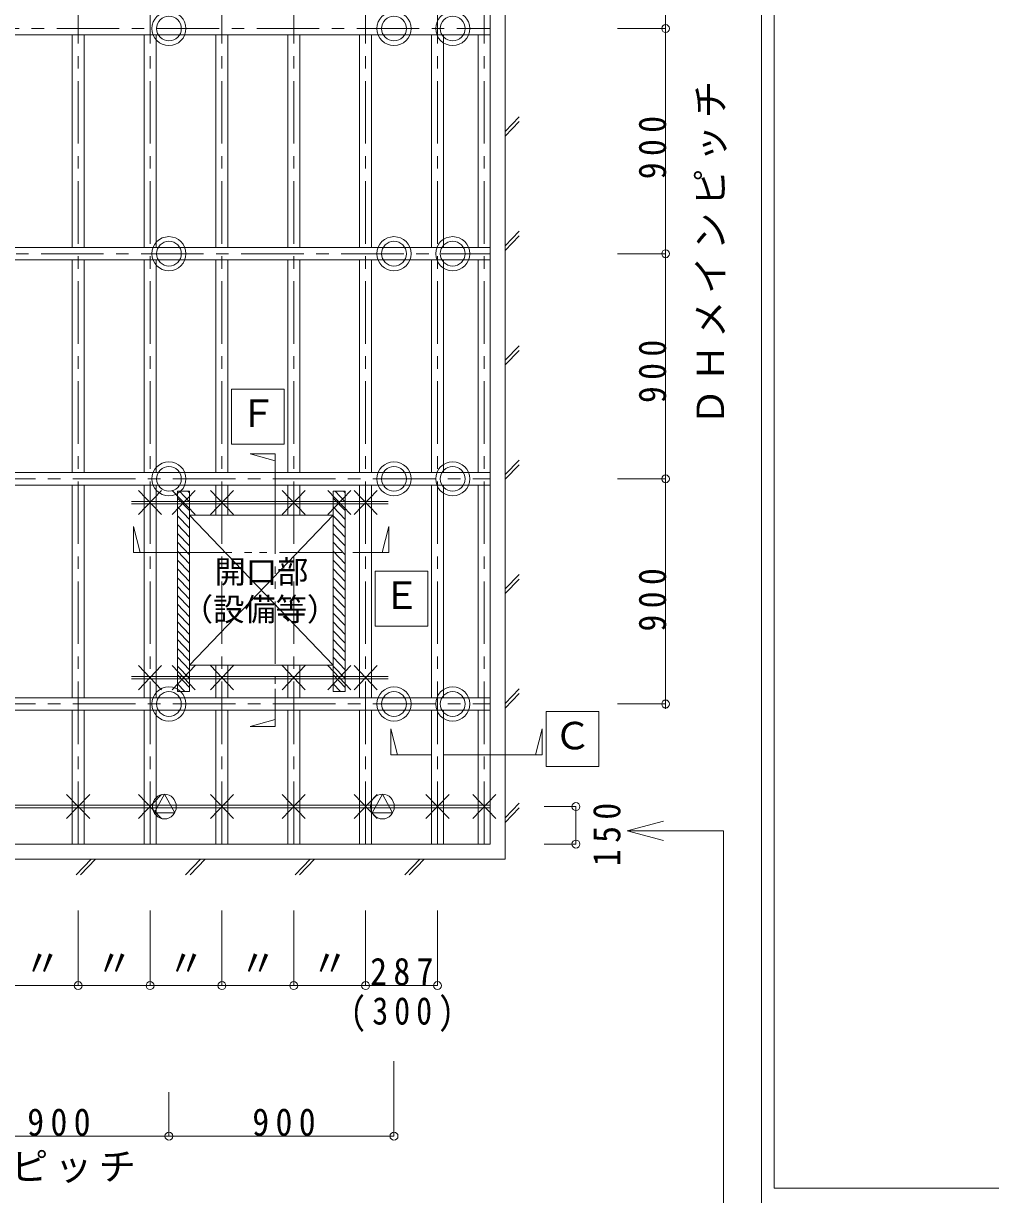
# Model space of a CAD drawing. Units: millimetres on the paper, enlarged 10 times, with parts at other scales. Extents: x -2077 to 2023, y -1433 to 1417.
# Drawn here: x -1278 to -504, y -162 to 774 of the extents above; entities that cross this region are included whole.
import ezdxf
from ezdxf.enums import TextEntityAlignment as Align

# ---------------------------------------------------------------- set-up
doc = ezdxf.new("R2010")
doc.units = ezdxf.units.MM
doc.header["$LTSCALE"] = 10
doc.linetypes.add('CHAIN1', pattern=[8, 5, -1, 1, -1])
doc.linetypes.add('DOUBLE_CHAIN1', pattern=[8.8, 5, -1, 0.6, -0.6, 0.6, -1])
for name, color, linetype, lineweight in [('0-0_基本', 7, 'Continuous', 9), ('0-1_軸組', 7, 'Continuous', 9), ('0-2_インサート', 7, 'Continuous', 9), ('0-3_文字', 7, 'Continuous', 9), ('0-5_仕上', 7, 'Continuous', 9), ('F-1_レイアウト', 7, 'Continuous', 9)]:
    doc.layers.add(name, color=color, linetype=linetype, lineweight=lineweight)
doc.styles.add('ＭＳ ゴシック', font='')
doc.styles.get('ＭＳ ゴシック').set_extended_font_data('MS Gothic')

msp = doc.modelspace()

# ---------------------------------------------------------------- linework, layer by layer
at = {"layer": '0-0_基本', "color": 4, "linetype": 'CHAIN1'}
for p, q in [((-1234.02, 1048.28), (-1234.02, 118.28)), ((-1176.54, 1048.28), (-1176.54, 118.28)), ((-1119.06, 1048.28), (-1119.06, 118.28)), ((-1061.58, 1048.28), (-1061.58, 118.28)), ((-1004.1, 1048.28), (-1004.1, 118.28)), ((-946.62, 1048.28), (-946.62, 118.28)), ((-909.26, 1048.28), (-909.26, 118.28)), ((-1731.22, 770.28), (-904.47, 770.28)), ((-1903.66, 590.28), (-904.47, 590.28)), ((-1958.27, 410.28), (-904.47, 410.28)), ((-1958.27, 230.28), (-904.47, 230.28))]:
    msp.add_line(p, q, dxfattribs=at)
at = {"layer": '0-0_基本'}
for p, q in [((-892.47, 1048.28), (-892.47, 106.28)), ((-892.47, 688.07), (-881.39, 699.64)), ((-892.47, 684.35), (-881.39, 695.92)), ((-892.47, 596.62), (-881.39, 608.19)), ((-892.47, 592.89), (-881.39, 604.46)), ((-892.47, 505.16), (-881.39, 516.73)), ((-892.47, 501.44), (-881.39, 513.01)), ((-892.47, 413.7), (-881.39, 425.27)), ((-892.47, 409.98), (-881.39, 421.55)), ((-1185.77, 381.65), (-1167.31, 400.92)), ((-1185.77, 400.92), (-1167.31, 381.65)), ((-1158.95, 381.65), (-1140.49, 400.92)), ((-1158.95, 400.92), (-1140.49, 381.65)), ((-1128.29, 381.65), (-1109.83, 400.92)), ((-1128.29, 400.92), (-1109.83, 381.65)), ((-1070.81, 381.65), (-1052.35, 400.92)), ((-1070.81, 400.92), (-1052.35, 381.65)), ((-1034.41, 381.65), (-1015.95, 400.92)), ((-1034.41, 400.92), (-1015.95, 381.65)), ((-1013.33, 381.65), (-994.87, 400.92)), ((-1013.33, 400.92), (-994.87, 381.65)), ((-1191.45, 392.28), (-986.15, 392.28)), ((-1191.45, 390.28), (-986.15, 390.28)), ((-892.47, 322.25), (-881.39, 333.82)), ((-892.47, 318.52), (-881.39, 330.09)), ((-1185.77, 241.65), (-1167.31, 260.92)), ((-1185.77, 260.92), (-1167.31, 241.65)), ((-1158.95, 241.65), (-1140.49, 260.92)), ((-1158.95, 260.92), (-1140.49, 241.65)), ((-1128.29, 241.65), (-1109.83, 260.92)), ((-1128.29, 260.92), (-1109.83, 241.65)), ((-1070.81, 241.65), (-1052.35, 260.92)), ((-1070.81, 260.92), (-1052.35, 241.65)), ((-1034.41, 241.65), (-1015.95, 260.92)), ((-1034.41, 260.92), (-1015.95, 241.65)), ((-1013.33, 241.65), (-994.87, 260.92)), ((-1013.33, 260.92), (-994.87, 241.65)), ((-1103.35, 252.28), (-1191.45, 252.28)), ((-1191.45, 252.28), (-986.15, 252.28)), ((-1103.35, 250.28), (-1191.45, 250.28)), ((-1191.45, 250.28), (-986.15, 250.28)), ((-892.47, 230.79), (-881.39, 242.36)), ((-892.47, 227.07), (-881.39, 238.64)), ((-1243.25, 138.65), (-1224.79, 157.92)), ((-1243.25, 157.92), (-1224.79, 138.65)), ((-1185.77, 138.65), (-1167.31, 157.92)), ((-1185.77, 157.92), (-1167.31, 138.65)), ((-1128.29, 138.65), (-1109.83, 157.92)), ((-1128.29, 157.92), (-1109.83, 138.65)), ((-1070.81, 138.65), (-1052.35, 157.92)), ((-1070.81, 157.92), (-1052.35, 138.65)), ((-1013.33, 138.65), (-994.87, 157.92)), ((-1013.33, 157.92), (-994.87, 138.65)), ((-955.85, 138.65), (-937.39, 157.92)), ((-955.85, 157.92), (-937.39, 138.65)), ((-918.49, 138.65), (-900.03, 157.92)), ((-918.49, 157.92), (-900.03, 138.65)), ((-892.47, 139.33), (-881.39, 150.91)), ((-1958.27, 149.28), (-904.47, 149.28)), ((-1958.27, 147.28), (-904.47, 147.28)), ((-892.47, 135.61), (-881.39, 147.18)), ((-892.47, 106.28), (-1957.77, 106.28)), ((-1235.71, 93.77), (-1223.72, 106.28)), ((-1232.14, 93.77), (-1220.16, 106.28)), ((-1148.09, 93.77), (-1136.11, 106.28)), ((-1144.53, 93.77), (-1132.54, 106.28)), ((-1060.48, 93.77), (-1048.49, 106.28)), ((-1056.91, 93.77), (-1044.92, 106.28)), ((-972.86, 93.77), (-960.88, 106.28)), ((-969.29, 93.77), (-957.31, 106.28))]:
    msp.add_line(p, q, dxfattribs=at)
msp.add_lwpolyline([(-1958.27, 118.28), (-904.47, 118.28), (-904.47, 1048.28)], dxfattribs=at)
at = {"layer": '0-1_軸組'}
for p, q in [((-904.47, 765.28), (-1736.01, 765.28)), ((-1238.81, 765.28), (-1238.81, 595.28)), ((-1229.23, 765.28), (-1229.23, 595.28)), ((-1181.33, 765.28), (-1181.33, 595.28)), ((-1171.75, 765.28), (-1171.75, 595.28)), ((-1123.85, 765.28), (-1123.85, 595.28)), ((-1114.27, 765.28), (-1114.27, 595.28)), ((-1066.37, 765.28), (-1066.37, 595.28)), ((-1056.79, 765.28), (-1056.79, 595.28)), ((-1008.89, 765.28), (-1008.89, 595.28)), ((-999.31, 765.28), (-999.31, 595.28)), ((-951.41, 765.28), (-951.41, 595.28)), ((-941.83, 765.28), (-941.83, 595.28)), ((-914.05, 765.28), (-914.05, 595.28)), ((-904.47, 765.28), (-904.47, 595.28)), ((-904.47, 595.28), (-1898.87, 595.28)), ((-904.47, 585.28), (-1908.45, 585.28)), ((-1238.81, 585.28), (-1238.81, 415.28)), ((-1229.23, 585.28), (-1229.23, 415.28)), ((-1181.33, 585.28), (-1181.33, 415.28)), ((-1171.75, 585.28), (-1171.75, 415.28)), ((-1123.85, 585.28), (-1123.85, 415.28)), ((-1114.27, 585.28), (-1114.27, 415.28)), ((-1066.37, 585.28), (-1066.37, 415.28)), ((-1056.79, 585.28), (-1056.79, 415.28)), ((-1008.89, 585.28), (-1008.89, 415.28)), ((-999.31, 585.28), (-999.31, 415.28)), ((-951.41, 585.28), (-951.41, 415.28)), ((-941.83, 585.28), (-941.83, 415.28)), ((-914.05, 585.28), (-914.05, 415.28)), ((-904.47, 585.28), (-904.47, 415.28)), ((-904.47, 415.28), (-1958.27, 415.28)), ((-904.47, 405.28), (-1958.27, 405.28)), ((-1238.81, 405.28), (-1238.81, 235.28)), ((-1229.23, 405.28), (-1229.23, 235.28)), ((-1181.33, 405.28), (-1181.33, 235.28)), ((-1171.75, 405.28), (-1171.75, 235.28)), ((-1123.85, 405.28), (-1123.85, 381.28)), ((-1114.27, 405.28), (-1114.27, 381.28)), ((-1066.37, 405.28), (-1066.37, 381.28)), ((-1056.79, 405.28), (-1056.79, 381.28)), ((-1008.89, 405.28), (-1008.89, 235.28)), ((-999.31, 405.28), (-999.31, 235.28)), ((-951.41, 405.28), (-951.41, 235.28)), ((-941.83, 405.28), (-941.83, 235.28)), ((-914.05, 405.28), (-914.05, 235.28)), ((-904.47, 405.28), (-904.47, 235.28)), ((-1154.51, 400.41), (-1144.93, 400.41)), ((-1154.51, 240.28), (-1154.51, 400.41)), ((-1154.51, 394.89), (-1144.93, 384.89)), ((-1153.02, 400.41), (-1144.93, 391.96)), ((-1146.25, 400.41), (-1144.93, 399.03)), ((-1144.93, 400.41), (-1144.93, 240.28)), ((-1029.97, 394.89), (-1020.39, 384.89)), ((-1028.48, 400.41), (-1020.39, 391.96)), ((-1021.71, 400.41), (-1020.39, 399.03)), ((-1154.51, 387.82), (-1144.93, 377.82)), ((-1029.97, 387.82), (-1020.39, 377.82)), ((-1154.51, 380.75), (-1144.93, 370.75)), ((-1123.85, 381.28), (-1114.27, 381.28)), ((-1066.37, 381.28), (-1056.79, 381.28)), ((-1029.97, 380.75), (-1020.39, 370.75)), ((-1154.51, 373.67), (-1144.93, 363.67)), ((-1154.51, 366.6), (-1144.93, 356.6)), ((-1029.97, 373.67), (-1020.39, 363.67)), ((-1029.97, 366.6), (-1020.39, 356.6)), ((-1154.51, 359.53), (-1144.93, 349.53)), ((-1029.97, 359.53), (-1020.39, 349.53)), ((-1154.51, 352.46), (-1144.93, 342.46)), ((-1029.97, 352.46), (-1020.39, 342.46)), ((-1154.51, 345.39), (-1144.93, 335.39)), ((-1154.51, 338.32), (-1144.93, 328.32)), ((-1029.97, 345.39), (-1020.39, 335.39)), ((-1029.97, 338.32), (-1020.39, 328.32)), ((-1154.51, 331.25), (-1144.93, 321.25)), ((-1029.97, 331.25), (-1020.39, 321.25)), ((-1154.51, 324.18), (-1144.93, 314.18)), ((-1029.97, 324.18), (-1020.39, 314.18)), ((-1154.51, 317.11), (-1144.93, 307.11)), ((-1154.51, 310.03), (-1144.93, 300.03)), ((-1029.97, 317.11), (-1020.39, 307.11)), ((-1029.97, 310.03), (-1020.39, 300.03)), ((-1154.51, 302.96), (-1144.93, 292.96)), ((-1029.97, 302.96), (-1020.39, 292.96)), ((-1154.51, 295.89), (-1144.93, 285.89)), ((-1029.97, 295.89), (-1020.39, 285.89)), ((-1154.51, 288.82), (-1144.93, 278.82)), ((-1154.51, 281.75), (-1144.93, 271.75)), ((-1029.97, 288.82), (-1020.39, 278.82)), ((-1029.97, 281.75), (-1020.39, 271.75)), ((-1154.51, 274.68), (-1144.93, 264.68)), ((-1029.97, 274.68), (-1020.39, 264.68)), ((-1154.51, 267.61), (-1144.93, 257.61)), ((-1029.97, 267.61), (-1020.39, 257.61)), ((-1154.51, 260.54), (-1144.93, 250.54)), ((-1154.51, 253.47), (-1144.93, 243.47)), ((-1123.85, 261.28), (-1123.85, 235.28)), ((-1123.85, 261.28), (-1114.27, 261.28)), ((-1114.27, 261.28), (-1114.27, 235.28)), ((-1066.37, 261.28), (-1066.37, 235.28)), ((-1066.37, 261.28), (-1056.79, 261.28)), ((-1056.79, 261.28), (-1056.79, 235.28)), ((-1029.97, 260.54), (-1020.39, 250.54)), ((-1029.97, 253.47), (-1020.39, 243.47)), ((-1154.51, 246.4), (-1148.65, 240.28)), ((-1029.97, 246.4), (-1024.11, 240.28)), ((-904.47, 235.28), (-1958.27, 235.28)), ((-904.47, 235.28), (-1958.27, 235.28)), ((-1154.51, 240.28), (-1144.93, 240.28)), ((-904.47, 225.28), (-1958.27, 225.28)), ((-904.47, 225.28), (-1958.27, 225.28)), ((-1238.81, 225.28), (-1238.81, 118.28)), ((-1229.23, 225.28), (-1229.23, 118.28)), ((-1181.33, 225.28), (-1181.33, 118.28)), ((-1171.75, 225.28), (-1171.75, 118.28)), ((-1123.85, 225.28), (-1123.85, 118.28)), ((-1114.27, 225.28), (-1114.27, 118.28)), ((-1066.37, 225.28), (-1066.37, 118.28)), ((-1056.79, 225.28), (-1056.79, 118.28)), ((-1008.89, 225.28), (-1008.89, 118.28)), ((-999.31, 225.28), (-999.31, 118.28)), ((-951.41, 225.28), (-951.41, 118.28)), ((-941.83, 225.28), (-941.83, 118.28)), ((-914.05, 225.28), (-914.05, 118.28)), ((-904.47, 225.28), (-904.47, 118.28))]:
    msp.add_line(p, q, dxfattribs=at)
msp.add_lwpolyline([(-1020.39, 240.28), (-1029.97, 240.28), (-1029.97, 400.41), (-1020.39, 400.41)], close=True, dxfattribs=at)
at = {"layer": '0-2_インサート'}
for p, q in [((-1165.05, 158.17), (-1173.25, 143.34)), ((-1156.84, 143.34), (-1165.05, 158.17)), ((-990.69, 158.17), (-998.89, 143.34)), ((-982.49, 143.34), (-990.69, 158.17)), ((-1173.25, 143.34), (-1156.84, 143.34)), ((-998.89, 143.34), (-982.49, 143.34))]:
    msp.add_line(p, q, dxfattribs=at)
for centre, radius in [((-1161.42, 770.28), 13.62), ((-1161.42, 770.28), 9.89), ((-981.42, 770.28), 13.62), ((-981.42, 770.28), 9.89), ((-934.47, 770.28), 13.62), ((-934.47, 770.28), 9.89), ((-1161.42, 590.28), 13.62), ((-1161.42, 590.28), 9.89), ((-981.42, 590.28), 13.62), ((-981.42, 590.28), 9.89), ((-934.47, 590.28), 13.62), ((-934.47, 590.28), 9.89), ((-1161.42, 410.28), 13.62), ((-981.42, 410.28), 13.62), ((-934.47, 410.28), 13.62), ((-1161.42, 410.28), 9.89), ((-981.42, 410.28), 9.89), ((-934.47, 410.28), 9.89), ((-1161.42, 230.28), 13.62), ((-981.42, 230.28), 13.62), ((-934.47, 230.28), 13.62), ((-1161.42, 230.28), 9.89), ((-981.42, 230.28), 9.89), ((-934.47, 230.28), 9.89)]:
    msp.add_circle(centre, radius, dxfattribs=at)
for centre in [(-1165.05, 148.28), (-990.69, 148.28)]:
    msp.add_ellipse(centre, major_axis=(0, 9.89), ratio=0.958, dxfattribs=at)
at = {"layer": '0-3_文字'}
for p, q in [((-764.21, 954.28), (-764.21, 226.28)), ((-764.21, 770.28), (-802.53, 770.28)), ((-764.21, 590.28), (-802.53, 590.28)), ((-1111.4, 482.07), (-1069.25, 482.07)), ((-1111.4, 438.07), (-1111.4, 482.07)), ((-1069.25, 482.07), (-1069.25, 438.07)), ((-1069.25, 438.07), (-1111.4, 438.07)), ((-1096.55, 430.27), (-1076.5, 424.67)), ((-1076.5, 430.27), (-1096.55, 430.27)), ((-1076.5, 430.27), (-1076.5, 400.27)), ((-764.21, 410.28), (-802.53, 410.28)), ((-1189.8, 372.19), (-1184.43, 351.27)), ((-1189.8, 351.27), (-1189.8, 372.19)), ((-1189.8, 351.27), (-1161.06, 351.27)), ((-985.61, 351.27), (-1014.35, 351.27)), ((-996.44, 336.59), (-954.29, 336.59)), ((-996.44, 292.59), (-996.44, 336.59)), ((-954.29, 336.59), (-954.29, 292.59)), ((-954.29, 292.59), (-996.44, 292.59)), ((-1076.5, 212.3), (-1076.5, 242.3)), ((-764.21, 230.28), (-802.53, 230.28)), ((-1096.55, 212.3), (-1076.5, 217.9)), ((-859.74, 224.4), (-817.59, 224.4)), ((-859.74, 180.4), (-859.74, 224.4)), ((-817.59, 224.4), (-817.59, 180.4)), ((-1076.5, 212.3), (-1096.55, 212.3)), ((-983.97, 210.49), (-978.6, 189.57)), ((-983.97, 189.57), (-983.97, 210.49)), ((-862.94, 210.49), (-868.31, 189.57)), ((-862.94, 189.57), (-862.94, 210.49)), ((-955.23, 189.57), (-983.97, 189.57)), ((-862.94, 189.57), (-891.68, 189.57)), ((-817.59, 180.4), (-859.74, 180.4)), ((-835.87, 148.28), (-861.26, 148.28)), ((-835.87, 148.28), (-861.26, 148.28)), ((-835.87, 148.28), (-835.87, 118.28)), ((-835.87, 148.28), (-835.87, 118.28)), ((-794.91, 128.84), (-765.93, 136.61)), ((-794.91, 128.84), (-765.93, 121.08)), ((-835.87, 118.28), (-861.26, 118.28)), ((-835.87, 118.28), (-861.26, 118.28)), ((-1234.02, 5.11), (-1234.02, 65.11)), ((-1176.54, 5.11), (-1176.54, 65.11)), ((-1119.06, 5.11), (-1119.06, 65.11)), ((-1061.58, 5.11), (-1061.58, 65.11)), ((-1004.1, 5.11), (-1004.1, 65.11)), ((-946.62, 5.11), (-946.62, 65.11)), ((-1291.5, 5.11), (-1234.02, 5.11)), ((-1234.02, 5.11), (-1176.54, 5.11)), ((-1176.54, 5.11), (-1119.06, 5.11)), ((-1119.06, 5.11), (-1061.58, 5.11)), ((-1061.58, 5.11), (-1004.1, 5.11)), ((-1004.1, 5.11), (-946.62, 5.11)), ((-981.42, -115.23), (-981.42, -55.23)), ((-1161.42, -115.23), (-1161.42, -80.1)), ((-1881.42, -115.23), (-981.42, -115.23))]:
    msp.add_line(p, q, dxfattribs=at)
at = {"layer": '0-3_文字', "color": 4, "linetype": 'DOUBLE_CHAIN1'}
for p, q in [((-1076.5, 400.27), (-1076.5, 242.3)), ((-1161.06, 351.27), (-1005.06, 351.27)), ((-891.68, 189.57), (-968.82, 189.57))]:
    msp.add_line(p, q, dxfattribs=at)
at = {"layer": '0-3_文字'}
for points in [[(-985.61, 351.27), (-985.61, 372.19), (-990.98, 351.27)], [(-794.91, 128.84), (-717.76, 128.84), (-717.76, -227.6)]]:
    msp.add_lwpolyline(points, dxfattribs=at)
for centre in [(-835.87, 148.28), (-835.87, 148.28), (-835.87, 118.28), (-835.87, 118.28), (-1234.02, 5.11), (-1176.54, 5.11), (-1119.06, 5.11), (-1061.58, 5.11), (-1004.1, 5.11), (-946.62, 5.11), (-1161.42, -115.23), (-981.42, -115.23)]:
    msp.add_circle(centre, 3.19, dxfattribs=at)
for centre in [(-764.21, 770.28), (-764.21, 590.28), (-764.21, 410.28), (-764.21, 230.28)]:
    msp.add_ellipse(centre, major_axis=(0, 3.19), ratio=0.958, dxfattribs=at)
at = {"layer": '0-5_仕上'}
for p, q in [((-1144.93, 261.28), (-1029.97, 381.28)), ((-1144.93, 381.28), (-1029.97, 261.28))]:
    msp.add_line(p, q, dxfattribs=at)
msp.add_lwpolyline([(-1144.93, 381.28), (-1029.97, 381.28), (-1029.97, 261.28), (-1144.93, 261.28)], close=True, dxfattribs=at)
at = {"layer": 'F-1_レイアウト'}
for p, q in [((-687.43, -1252.82), (-687.43, 1417.18)), ((-677.43, -156.93), (-677.43, 1417.18)), ((-677.43, -156.93), (2022.57, -156.93))]:
    msp.add_line(p, q, dxfattribs=at)

# ---------------------------------------------------------------- texts
at = {"layer": '0-3_文字', "style": 'ＭＳ ゴシック'}
for s, height, p in [('Ｆ', 21.99, (-1105.32, 445.07)), ('開口部', 18.33, (-1124.95, 321.28)), ('Ｅ', 21.99, (-990.36, 299.59)), ('（設備等）', 18.33, (-1151.09, 291.28)), ('Ｃ', 21.99, (-853.67, 187.4)), ('〃', 21.99, (-1277.62, 5.67)), ('〃', 21.99, (-1220.14, 5.67)), ('〃', 21.99, (-1162.66, 5.67)), ('〃', 21.99, (-1105.18, 5.67)), ('〃', 21.99, (-1047.7, 5.67))]:
    msp.add_text(s, height=height, dxfattribs=at).set_placement(p, align=Align.BOTTOM_LEFT)
at = {"layer": '0-3_文字', "char_height": 21.99, "attachment_point": 7, "rotation": 90, "style": 'ＭＳ ゴシック'}
for s, insert in [('\\T1.17;ＤＨメインピッチ', (-715.17, 452.78)), ('\\T1.38;\\W0.9;900', (-763.58, 649.79)), ('\\T1.38;\\W0.9;900', (-763.58, 470.85)), ('\\T1.38;\\W0.9;900', (-763.58, 288.21)), ('\\T1.38;\\W0.9;150', (-800.04, 100.64)), ('\\T1.38;\\W0.9;150', (-800.04, 100.64))]:
    msp.add_mtext(s, dxfattribs=dict(at, insert=insert))
at = {"layer": '0-3_文字', "char_height": 21.99, "attachment_point": 7, "style": 'ＭＳ ゴシック'}
for s, insert in [('\\T1.38;\\W0.9;287', (-1000.48, 5.11)), ('\\T1.38;\\W0.85;(300)', (-1016.33, -31.89)), ('\\T1.38;\\W0.9;900', (-1274.74, -115.23)), ('\\T1.38;\\W0.9;900', (-1094.74, -115.23)), ('\\T1.17;インサート（吊ボルト）ピッチ', (-1673.92, -153.3))]:
    msp.add_mtext(s, dxfattribs=dict(at, insert=insert))

doc.saveas('drawing.dxf')
